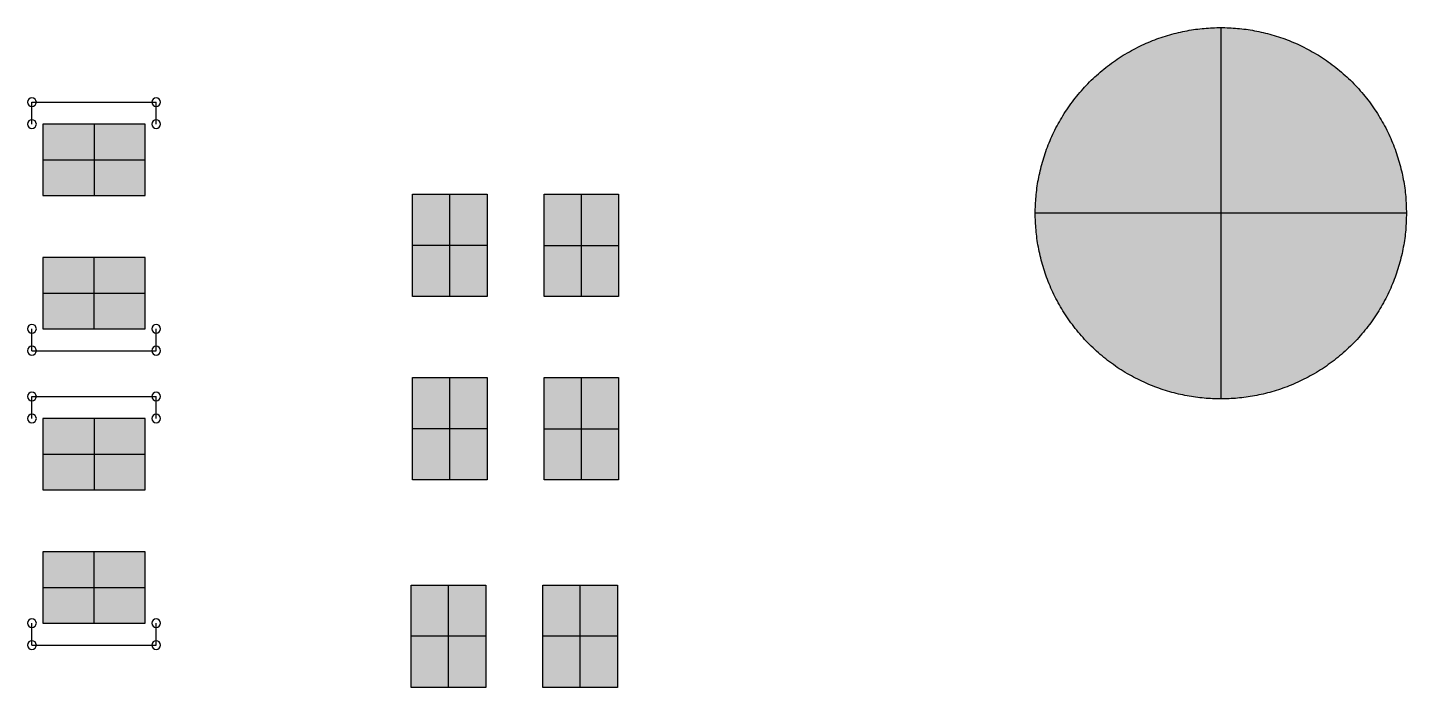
# Model space of a CAD drawing. Header units: millimetres. Extents: x -0.1 to 90.1, y -0.1 to 60.1.
# Drawn here: x 11.83 to 21.27, y 47.76 to 52.27 of the extents above; entities that cross this region are included whole.
import ezdxf

# ---------------------------------------------------------------- set-up
doc = ezdxf.new("R2010")
doc.units = ezdxf.units.MM
doc.layers.get('0').update_dxf_attribs({"color": 18, "true_color": 0x000000})
for name, color, linetype, true_color in [('Bottom Overlay', 54, 'Continuous', 0x999900), ('Bottom Paste', 16, 'Continuous', 0x7f0000), ('Pad Holes', 156, 'Continuous', 0x003f7f)]:
    doc.layers.add(name, color=color, linetype=linetype, true_color=true_color)

# ---------------------------------------------------------------- blocks, each defined once
blk = doc.blocks.new('R0402_B_363')
at = {"layer": 'Bottom Paste', "true_color": 0x7f0000}
for points in [[(-0.195, 0.35), (-0.195, -0.35), (-0.705, -0.35), (-0.705, 0.35)], [(0.705, 0.35), (0.705, -0.35), (0.195, -0.35), (0.195, 0.35)]]:
    blk.add_hatch(color=16, dxfattribs=at).paths.add_polyline_path(points, flags=0)
at = {"layer": 'Bottom Paste', "color": 16, "true_color": 0x7f0000}
for p, q in [((-0.45, 0.35), (-0.45, -0.35)), ((0.45, 0.35), (0.45, -0.35)), ((-0.705, 0), (-0.195, 0)), ((0.195, 0), (0.705, 0))]:
    blk.add_line(p, q, dxfattribs=at)
for points in [[(-0.705, -0.35), (-0.705, 0), (-0.705, 0.35)], [(-0.705, 0.35), (-0.45, 0.35), (-0.195, 0.35)], [(-0.195, 0.35), (-0.195, 0), (-0.195, -0.35)], [(0.195, -0.35), (0.195, 0), (0.195, 0.35)], [(0.195, 0.35), (0.45, 0.35), (0.705, 0.35)], [(0.705, 0.35), (0.705, 0), (0.705, -0.35)], [(-0.195, -0.35), (-0.45, -0.35), (-0.705, -0.35)], [(0.705, -0.35), (0.45, -0.35), (0.195, -0.35)]]:
    blk.add_open_spline(points, degree=2, dxfattribs=at)
blk = doc.blocks.new('R0402_B_359')
at = {"layer": 'Bottom Paste', "true_color": 0x7f0000}
for points in [[(-0.195, 0.35), (-0.195, -0.35), (-0.705, -0.35), (-0.705, 0.35)], [(0.705, 0.35), (0.705, -0.35), (0.195, -0.35), (0.195, 0.35)]]:
    blk.add_hatch(color=16, dxfattribs=at).paths.add_polyline_path(points, flags=0)
at = {"layer": 'Bottom Paste', "color": 16, "true_color": 0x7f0000}
for p, q in [((-0.45, -0.35), (-0.45, 0.35)), ((0.45, 0.35), (0.45, -0.35)), ((-0.195, 0), (-0.705, 0)), ((0.195, 0), (0.705, 0))]:
    blk.add_line(p, q, dxfattribs=at)
for points in [[(-0.705, -0.35), (-0.705, 0), (-0.705, 0.35)], [(-0.705, 0.35), (-0.45, 0.35), (-0.195, 0.35)], [(-0.195, 0.35), (-0.195, 0), (-0.195, -0.35)], [(0.195, -0.35), (0.195, 0), (0.195, 0.35)], [(0.195, 0.35), (0.45, 0.35), (0.705, 0.35)], [(0.705, 0.35), (0.705, 0), (0.705, -0.35)], [(-0.195, -0.35), (-0.45, -0.35), (-0.705, -0.35)], [(0.705, -0.35), (0.45, -0.35), (0.195, -0.35)]]:
    blk.add_open_spline(points, degree=2, dxfattribs=at)
blk = doc.blocks.new('R0402_B_357')
at = {"layer": 'Bottom Paste', "true_color": 0x7f0000}
for points in [[(-0.195, 0.35), (-0.195, -0.35), (-0.705, -0.35), (-0.705, 0.35)], [(0.705, 0.35), (0.705, -0.35), (0.195, -0.35), (0.195, 0.35)]]:
    blk.add_hatch(color=16, dxfattribs=at).paths.add_polyline_path(points, flags=0)
at = {"layer": 'Bottom Paste', "color": 16, "true_color": 0x7f0000}
for p, q in [((-0.45, -0.35), (-0.45, 0.35)), ((0.45, 0.35), (0.45, -0.35)), ((-0.195, 0), (-0.705, 0)), ((0.195, 0), (0.705, 0))]:
    blk.add_line(p, q, dxfattribs=at)
for points in [[(-0.705, -0.35), (-0.705, 0), (-0.705, 0.35)], [(-0.705, 0.35), (-0.45, 0.35), (-0.195, 0.35)], [(-0.195, 0.35), (-0.195, 0), (-0.195, -0.35)], [(0.195, -0.35), (0.195, 0), (0.195, 0.35)], [(0.195, 0.35), (0.45, 0.35), (0.705, 0.35)], [(0.705, 0.35), (0.705, 0), (0.705, -0.35)], [(-0.195, -0.35), (-0.45, -0.35), (-0.705, -0.35)], [(0.705, -0.35), (0.45, -0.35), (0.195, -0.35)]]:
    blk.add_open_spline(points, degree=2, dxfattribs=at)
blk = doc.blocks.new('PTH_M25_49')
at = {"layer": 'Pad Holes', "true_color": 0x000000}
blk.add_hatch(color=18, dxfattribs=at).paths.add_polyline_path([(1.27, 0), (1.2692, 0.0441), (1.2669, 0.0881), (1.2631, 0.132), (1.2578, 0.1758), (1.2509, 0.2193), (1.2426, 0.2626), (1.2327, 0.3056), (1.2213, 0.3482), (1.2085, 0.3904), (1.1942, 0.4321), (1.1785, 0.4733), (1.1614, 0.5139), (1.1429, 0.5539), (1.1229, 0.5932), (1.1017, 0.6318), (1.0791, 0.6697), (1.0552, 0.7067), (1.03, 0.7429), (1.0036, 0.7782), (0.976, 0.8126), (0.9472, 0.846), (0.9173, 0.8783), (0.8863, 0.9096), (0.8542, 0.9399), (0.821, 0.9689), (0.7869, 0.9968), (0.7518, 1.0236), (0.7159, 1.049), (0.679, 1.0732), (0.6414, 1.0962), (0.6029, 1.1178), (0.5638, 1.138), (0.5239, 1.1569), (0.4835, 1.1744), (0.4424, 1.1905), (0.4008, 1.2051), (0.3588, 1.2183), (0.3163, 1.23), (0.2734, 1.2402), (0.2302, 1.249), (0.1867, 1.2562), (0.143, 1.2619), (0.0991, 1.2661), (0.0551, 1.2688), (0.011, 1.27), (-0.0331, 1.2696), (-0.0771, 1.2677), (-0.1211, 1.2642), (-0.1649, 1.2593), (-0.2085, 1.2528), (-0.2518, 1.2448), (-0.2949, 1.2353), (-0.3376, 1.2243), (-0.3799, 1.2119), (-0.4217, 1.1979), (-0.463, 1.1826), (-0.5038, 1.1658), (-0.5439, 1.1476), (-0.5834, 1.1281), (-0.6222, 1.1071), (-0.6603, 1.0849), (-0.6975, 1.0613), (-0.7339, 1.0364), (-0.7695, 1.0103), (-0.8041, 0.983), (-0.8377, 0.9545), (-0.8703, 0.9249), (-0.9019, 0.8941), (-0.9324, 0.8623), (-0.9618, 0.8294), (-0.99, 0.7955), (-1.017, 0.7607), (-1.0428, 0.7249), (-1.0673, 0.6883), (-1.0906, 0.6508), (-1.1125, 0.6126), (-1.1331, 0.5736), (-1.1523, 0.5339), (-1.1701, 0.4936), (-1.1866, 0.4527), (-1.2016, 0.4113), (-1.2151, 0.3693), (-1.2272, 0.3269), (-1.2378, 0.2841), (-1.2469, 0.241), (-1.2545, 0.1976), (-1.2606, 0.1539), (-1.2652, 0.1101), (-1.2683, 0.0661), (-1.2698, 0.022), (-1.2698, -0.022), (-1.2683, -0.0661), (-1.2652, -0.1101), (-1.2606, -0.1539), (-1.2545, -0.1976), (-1.2469, -0.241), (-1.2378, -0.2841), (-1.2272, -0.3269), (-1.2151, -0.3693), (-1.2016, -0.4113), (-1.1866, -0.4527), (-1.1701, -0.4936), (-1.1523, -0.5339), (-1.1331, -0.5736), (-1.1125, -0.6126), (-1.0906, -0.6508), (-1.0673, -0.6883), (-1.0428, -0.7249), (-1.017, -0.7607), (-0.99, -0.7955), (-0.9618, -0.8294), (-0.9324, -0.8623), (-0.9019, -0.8941), (-0.8703, -0.9249), (-0.8377, -0.9545), (-0.8041, -0.983), (-0.7695, -1.0103), (-0.7339, -1.0364), (-0.6975, -1.0613), (-0.6603, -1.0849), (-0.6222, -1.1071), (-0.5834, -1.1281), (-0.5439, -1.1476), (-0.5038, -1.1658), (-0.463, -1.1826), (-0.4217, -1.1979), (-0.3799, -1.2119), (-0.3376, -1.2243), (-0.2949, -1.2353), (-0.2518, -1.2448), (-0.2085, -1.2528), (-0.1649, -1.2593), (-0.1211, -1.2642), (-0.0771, -1.2677), (-0.0331, -1.2696), (0.011, -1.27), (0.0551, -1.2688), (0.0991, -1.2661), (0.143, -1.2619), (0.1867, -1.2562), (0.2302, -1.249), (0.2734, -1.2402), (0.3163, -1.23), (0.3588, -1.2183), (0.4008, -1.2051), (0.4424, -1.1905), (0.4835, -1.1744), (0.5239, -1.1569), (0.5638, -1.138), (0.6029, -1.1178), (0.6414, -1.0962), (0.679, -1.0732), (0.7159, -1.049), (0.7518, -1.0236), (0.7869, -0.9968), (0.821, -0.9689), (0.8542, -0.9399), (0.8863, -0.9096), (0.9173, -0.8783), (0.9472, -0.846), (0.976, -0.8126), (1.0036, -0.7782), (1.03, -0.7429), (1.0552, -0.7067), (1.0791, -0.6697), (1.1017, -0.6318), (1.1229, -0.5932), (1.1429, -0.5539), (1.1614, -0.5139), (1.1785, -0.4733), (1.1942, -0.4321), (1.2085, -0.3904), (1.2213, -0.3482), (1.2327, -0.3056), (1.2426, -0.2626), (1.2509, -0.2193), (1.2578, -0.1758), (1.2631, -0.132), (1.2669, -0.0881), (1.2692, -0.0441)], flags=0)
at = {"layer": 'Pad Holes', "color": 18, "true_color": 0x000000}
for p, q in [((0, 1.27), (0, -1.27)), ((1.27, 0), (-1.27, 0))]:
    blk.add_line(p, q, dxfattribs=at)
blk.add_rational_spline([(1.27, 0), (1.27, 1.27), (0, 1.27), (-1.27, 1.27), (-1.27, 0), (-1.27, -1.27), (0, -1.27), (1.27, -1.27), (1.27, 0)], [1, 0.707106781187, 1, 0.707106781187, 1, 0.707106781187, 1, 0.707106781187, 1], degree=2, knots=[0, 0, 0, 1.994911, 1.994911, 3.989823, 3.989823, 5.984734, 5.984734, 7.979645, 7.979645, 7.979645], dxfattribs=at)
blk = doc.blocks.new('SOLDER_BRIDGE_R0402_0R_B_23')
at = {"layer": 'Bottom Paste', "true_color": 0x7f0000}
for points in [[(-0.7004, -0.3491), (-0.2129, -0.3491), (-0.2129, 0.3509), (-0.7004, 0.3509)], [(0.212, -0.3499), (0.6995, -0.3499), (0.6995, 0.3501), (0.212, 0.3501)]]:
    blk.add_hatch(color=16, dxfattribs=at).paths.add_polyline_path(points, flags=0)
at = {"layer": 'Bottom Overlay'}
for points in [[(-0.85, 0.425), (-0.7, 0.425)], [(-0.85, 0.425), (-0.85, -0.425)], [(0.7, 0.425), (0.85, 0.425)], [(0.85, 0.425), (0.85, -0.425)], [(-0.85, -0.425), (-0.7, -0.425)], [(0.7, -0.425), (0.85, -0.425)]]:
    blk.add_lwpolyline(points, dxfattribs=at)
for centre, start, end in [((-0.85, 0.425), 0, 180), ((-0.85, 0.425), 0, 180), ((-0.85, 0.425), 180, 0), ((-0.85, 0.425), 180, 0), ((-0.7, 0.425), 0, 180), ((-0.7, 0.425), 180, 0), ((0.7, 0.425), 0, 180), ((0.7, 0.425), 180, 0), ((0.85, 0.425), 0, 180), ((0.85, 0.425), 0, 180), ((0.85, 0.425), 180, 0), ((0.85, 0.425), 180, 0), ((-0.85, -0.425), 0, 180), ((-0.85, -0.425), 0, 180), ((-0.85, -0.425), 180, 0), ((-0.85, -0.425), 180, 0), ((-0.7, -0.425), 0, 180), ((-0.7, -0.425), 180, 0), ((0.7, -0.425), 0, 180), ((0.7, -0.425), 180, 0), ((0.85, -0.425), 0, 180), ((0.85, -0.425), 0, 180), ((0.85, -0.425), 180, 0), ((0.85, -0.425), 180, 0)]:
    blk.add_arc(centre, 0.03, start, end, dxfattribs=at)
at = {"layer": 'Bottom Paste', "color": 16, "true_color": 0x7f0000}
for p, q in [((-0.4566, 0.3509), (-0.4566, -0.3491)), ((0.4558, 0.3501), (0.4558, -0.3499)), ((-0.2129, 0.0009), (-0.7004, 0.0009)), ((0.6995, 0.0001), (0.212, 0.0001))]:
    blk.add_line(p, q, dxfattribs=at)
for points in [[(-0.2129, 0.3509), (-0.4566, 0.3509), (-0.7004, 0.3509)], [(-0.7004, 0.3509), (-0.7004, 0.0009), (-0.7004, -0.3491)], [(-0.2129, -0.3491), (-0.2129, 0.0009), (-0.2129, 0.3509)], [(0.6995, 0.3501), (0.4558, 0.3501), (0.212, 0.3501)], [(0.212, 0.3501), (0.212, 0.0001), (0.212, -0.3499)], [(0.6995, -0.3499), (0.6995, 0.0001), (0.6995, 0.3501)], [(-0.7004, -0.3491), (-0.4566, -0.3491), (-0.2129, -0.3491)], [(0.212, -0.3499), (0.4558, -0.3499), (0.6995, -0.3499)]]:
    blk.add_open_spline(points, degree=2, dxfattribs=at)
blk = doc.blocks.new('SOLDER_BRIDGE_R0402_0R_B_22')
at = {"layer": 'Bottom Paste', "true_color": 0x7f0000}
for points in [[(-0.7004, -0.3491), (-0.2129, -0.3491), (-0.2129, 0.3509), (-0.7004, 0.3509)], [(0.212, -0.3499), (0.6995, -0.3499), (0.6995, 0.3501), (0.212, 0.3501)]]:
    blk.add_hatch(color=16, dxfattribs=at).paths.add_polyline_path(points, flags=0)
at = {"layer": 'Bottom Overlay'}
for points in [[(-0.85, 0.425), (-0.7, 0.425)], [(-0.85, 0.425), (-0.85, -0.425)], [(0.7, 0.425), (0.85, 0.425)], [(0.85, 0.425), (0.85, -0.425)], [(-0.85, -0.425), (-0.7, -0.425)], [(0.7, -0.425), (0.85, -0.425)]]:
    blk.add_lwpolyline(points, dxfattribs=at)
for centre, start, end in [((-0.85, 0.425), 0, 180), ((-0.85, 0.425), 0, 180), ((-0.85, 0.425), 180, 0), ((-0.85, 0.425), 180, 0), ((-0.7, 0.425), 0, 180), ((-0.7, 0.425), 180, 0), ((0.7, 0.425), 0, 180), ((0.7, 0.425), 180, 0), ((0.85, 0.425), 0, 180), ((0.85, 0.425), 0, 180), ((0.85, 0.425), 180, 0), ((0.85, 0.425), 180, 0), ((-0.85, -0.425), 0, 180), ((-0.85, -0.425), 0, 180), ((-0.85, -0.425), 180, 0), ((-0.85, -0.425), 180, 0), ((-0.7, -0.425), 0, 180), ((-0.7, -0.425), 180, 0), ((0.7, -0.425), 0, 180), ((0.7, -0.425), 180, 0), ((0.85, -0.425), 0, 180), ((0.85, -0.425), 0, 180), ((0.85, -0.425), 180, 0), ((0.85, -0.425), 180, 0)]:
    blk.add_arc(centre, 0.03, start, end, dxfattribs=at)
at = {"layer": 'Bottom Paste', "color": 16, "true_color": 0x7f0000}
for p, q in [((-0.4566, 0.3509), (-0.4566, -0.3491)), ((0.4558, 0.3501), (0.4558, -0.3499)), ((-0.2129, 0.0009), (-0.7004, 0.0009)), ((0.6995, 0.0001), (0.212, 0.0001))]:
    blk.add_line(p, q, dxfattribs=at)
for points in [[(-0.2129, 0.3509), (-0.4566, 0.3509), (-0.7004, 0.3509)], [(-0.7004, 0.3509), (-0.7004, 0.0009), (-0.7004, -0.3491)], [(-0.2129, -0.3491), (-0.2129, 0.0009), (-0.2129, 0.3509)], [(0.6995, 0.3501), (0.4558, 0.3501), (0.212, 0.3501)], [(0.212, 0.3501), (0.212, 0.0001), (0.212, -0.3499)], [(0.6995, -0.3499), (0.6995, 0.0001), (0.6995, 0.3501)], [(-0.7004, -0.3491), (-0.4566, -0.3491), (-0.2129, -0.3491)], [(0.212, -0.3499), (0.4558, -0.3499), (0.6995, -0.3499)]]:
    blk.add_open_spline(points, degree=2, dxfattribs=at)

msp = doc.modelspace()

# ---------------------------------------------------------------- block references
for name, p in [('PTH_M25_49', (20, 51)), ('R0402_B_357', (15.1732, 50.7798)), ('R0402_B_359', (15.1732, 49.5262))]:
    msp.add_blockref(name, p)
for name, p, rotation in [('SOLDER_BRIDGE_R0402_0R_B_22', (12.289, 50.9102), 90), ('SOLDER_BRIDGE_R0402_0R_B_23', (12.289, 48.8964), 90), ('R0402_B_363', (15.165, 48.107), 180)]:
    msp.add_blockref(name, p, dxfattribs=dict(rotation=rotation))

doc.saveas('drawing.dxf')
